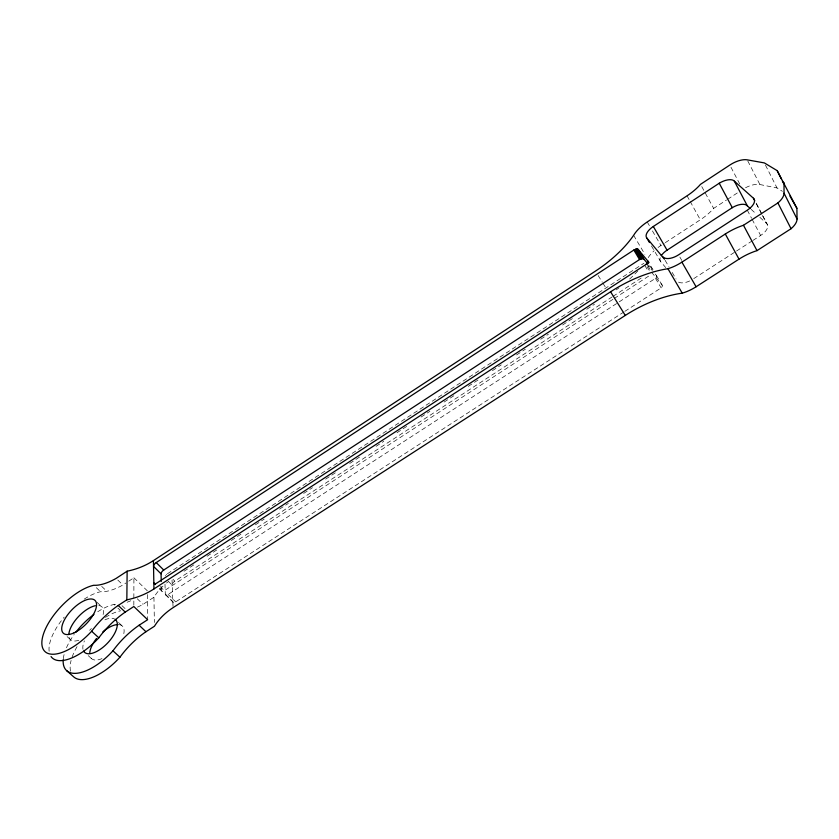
<?xml version="1.0" encoding="UTF-8"?>
<svg xmlns="http://www.w3.org/2000/svg" width="839" height="839" viewBox="0 0 839 839"><rect width="100%" height="100%" fill="white"/><g stroke="black" fill="none" stroke-linecap="round" stroke-linejoin="round"><path stroke-width="0.63" stroke-dasharray="4.2 3.15" d="M133.831 605.213L133.915 577.777L126.92 582.36M84.194 599.151A44.331 19.769 -46.1 0 1 100.575 591.715A49.795 21.929 -44.3 0 0 105.368 591.516L106.847 591.275A50.392 22.192 -44.3 0 0 122.924 584.982L125.923 583.011M665.306 242.649L700.324 219.787A36.245 17.189 -29.9 0 0 713.643 208.408L726.522 199.997M727.602 199.294L738.33 192.288M658.08 247.484A27.939 13.917 -30.3 0 1 660.922 245.502L664.205 243.362M167.433 573.761L643.618 263.446A3.734 1.856 -31 0 1 643.933 263.331M184.066 571.223L195.036 564.081M207.107 556.236L219.178 548.381M231.249 540.526L243.32 532.681M255.392 524.826L264.17 519.121M279.534 509.126L288.312 503.41M303.676 493.416L312.454 487.711M325.616 479.142L336.596 472.011M349.758 463.443L360.739 456.301M376.103 446.306L383.78 441.314M396.952 432.746L407.922 425.614M421.094 417.046L429.872 411.33M444.135 402.059L454.014 395.63M468.277 386.349L478.146 379.931M492.42 370.649L501.198 364.934M516.562 354.939L525.34 349.234M540.704 339.239L548.381 334.247M562.644 324.966L572.523 318.537M586.786 309.266L594.473 304.263M173.023 606.44L172.205 584.615A3.461 1.647 -44.6 0 1 174.827 581.123L611.872 297.09M612.973 296.377L641.52 277.814M137.418 607.132A49.805 22.779 -44.5 0 0 143.029 604.332L153.936 597.253A62.516 48.872 -7.2 0 1 164.853 584.447M159.788 588.726L161.487 590.394A3.555 1.678 -44.8 0 0 164.329 590.698L613.162 299.177M614.253 298.464L650.466 274.94M164.989 584.101L165.293 594.127A3.545 1.688 -44.8 0 0 168.136 594.442L618.154 302.554M619.245 301.841L655.469 278.349A3.807 1.93 -30.8 0 0 656.444 275.538L653.141 271.542M165.293 594.127L172.834 601.542A3.534 1.699 -44.9 0 0 175.697 601.867L623.797 312.035M624.887 311.321L661.132 287.882A3.786 1.94 -30.6 0 0 662.097 285.061L652.134 272.958M693.759 278.611L735.415 251.731M736.516 251.029L751.859 241.118M752.961 240.415L760.637 235.465A13.309 6.67 -28 0 0 766.626 223.499L762.431 215.466M745.546 187.737A16.633 7.981 -28.3 0 1 759.903 184.528L777.04 187.967L782.409 191.323M67.11 636.602L70.675 639.821M88.242 655.647L91.724 658.783M751.199 209.372L756.023 213.788M759.872 217.322L766.626 223.499M97.114 602.423L101.446 606.482M118.53 622.507L121.917 625.674M96.307 587.688L100.575 591.715M97.733 611.767A43.964 20.105 -46.4 0 1 114.052 604.468L116.915 607.174M117.859 608.065L119.767 609.869M101.718 586.409L106.847 591.275M122.012 605.674L126.175 609.638M117.817 580.064L122.924 584.982M137.218 598.731L143.029 604.332M133.915 577.777L147.318 590.813M160.071 586.513L164.329 590.698M168.136 594.442L175.697 601.867M159.337 588.705L161.885 591.212M165.524 594.799L173.075 602.213M168.513 581.511L172.226 585.192L172.037 580.179M172.97 579.288L174.827 581.123M651.452 245.911L660.723 261.726L665.705 267.568M649.491 265.774L653.529 270.651L649.711 264.212M646.544 263.551L652.322 270.546M598.155 275.538L602.276 282.156M602.968 283.257L606.398 288.763M644.855 265.523L648.589 271.784M656.444 275.538L662.202 285.229M655.469 278.349L661.132 287.882M647.792 265.648L650.896 270.871M647.089 266.718L650.288 272.088M633.634 235.319L644.876 254.29M665.107 260.289L668.966 266.896M672.186 272.402L676.045 279.009M647.236 221.968L649.847 226.457M652.448 230.935L660.922 245.502M679.863 257.059L681.782 260.394M687.047 195.823L689.574 200.385M690.203 201.528L700.324 219.787M701.782 186.604L713.643 208.408M747.297 210.18L751.545 218.224M752.143 219.378L760.637 235.465M730.989 167.286L739.715 183.93M756.191 203.122L767.58 224.967M756.442 203.982L761.833 214.312M747.78 160.962L759.903 184.528M765.493 165.189L777.04 187.967M161.382 586.576L161.487 590.394M153.936 597.253L154.386 622.454M147.36 594.589L147.633 619.717M63.313 658.709A43.964 20.105 -46.4 0 1 64.488 653.13M66.48 647.718A43.964 20.105 -46.4 0 1 74.178 634.462M115.583 604.531A49.407 22.317 -44.5 0 1 114.052 604.468M130.758 600.755A49.994 22.58 -44.5 0 1 127.129 602.224M82.956 649.26A22.517 10.309 -46.3 0 1 84.414 640.87M104.927 619.822A22.517 10.309 -46.3 0 1 114.366 618.857M98.813 605.506A22.705 10.141 -46 0 1 102.819 615.648M78.751 640.293A22.705 10.141 -46 0 1 69.176 637.577M660.723 261.726A12.575 6.261 -30.3 0 1 660.891 256.346M49.134 651.253A44.331 19.769 -46.1 0 1 64.215 617.126M689.679 280.971A12.984 6.649 -29.8 0 1 677.325 281.212M70.539 671.2A43.785 20.262 -46.5 0 1 71.095 660.45M72.123 657.094A43.785 20.262 -46.5 0 1 78.017 645.065M89.658 630.288A43.785 20.262 -46.5 0 1 91.409 628.526M105.473 617.326A43.785 20.262 -46.5 0 1 120.722 610.771M648.232 257.594A27.939 13.917 -30.3 0 1 654.2 250.704M119.243 624.646A22.433 10.404 -46.4 0 1 123.49 634.934M101.97 658.605A22.433 10.404 -46.4 0 1 90.151 656.497M166.542 583.032A62.516 48.872 -7.2 0 1 168.293 581.658M637.829 270.924A78.163 37.566 -32.4 0 1 627.478 280.96M618.972 287.871A78.163 37.566 -32.4 0 1 616.287 289.843M165.398 575.806A3.482 1.626 -44.5 0 1 165.661 575.418M166.3 574.684A3.482 1.626 -44.5 0 1 166.667 574.348"/><path stroke-width="1.26" d="M127.14 571.181L116.107 578.417A50.592 21.992 -44.2 0 1 100.009 584.793L98.541 585.045A49.994 21.73 -44.2 0 1 93.748 585.265A44.519 19.591 -46 0 0 41.866 642.013A44.519 19.591 -46 0 0 91.64 631.243A56.349 26.408 -46.2 0 1 118.226 605.454L126.836 599.843L127.14 571.181A67.13 54.535 -0.9 0 0 153.432 560.599L595.407 271.133A79.076 36.696 -32.7 0 0 633.634 235.319A28.285 13.613 -30.7 0 1 647.236 221.968L687.047 195.823A36.675 16.801 -30.2 0 0 700.534 184.318L729.825 165.063A16.832 7.803 -28.8 0 1 747.203 159.84L764.339 162.913L777.176 170.632L796.893 208.282L797.05 218.979A17.577 8.83 -27.4 0 1 791.051 228.722L757.009 250.63A40.828 21.478 -27.9 0 0 739.012 259.136L696.097 286.77A28.83 14.777 -29.9 0 1 682.243 293.168L682.044 293.189A89.836 49.438 -31 0 0 625.286 315.433L173.065 607.667A64.393 49.616 -7.6 0 0 154.449 626.24L145.955 631.725A55.374 27.257 -46.8 0 0 119.935 657.22A43.785 20.262 -46.5 0 1 73.78 676.937L66.721 670.707M649.47 242.523L646.817 238.014A12.732 6.125 -30.6 0 1 653.319 226.478L719.233 183.238A13.057 6.146 -29 0 1 734.345 181.151L753.453 198.245L754.649 200.542M161.256 581.49L161.057 573.845L153.537 566.388A3.503 1.605 -44.3 0 1 156.232 562.57L633.844 250.032L636.413 249.005L638.164 249.403L649.029 262.471L156.673 583.157A3.576 1.657 -44.7 0 1 153.831 582.885L155.53 584.552M161.057 573.845A3.492 1.626 -44.4 0 1 163.731 570.038L639.528 259.545L643.429 258.643L647.876 263.824M661.321 255.633A12.575 6.261 -30.3 0 1 667.057 250.169L732.29 207.673A12.9 6.282 -28.6 0 1 747.35 205.849L750.234 208.492M126.836 599.843A69.28 55.573 -1.5 0 0 153.946 588.947L610.582 291.794A91.032 48.463 -31.3 0 1 667.75 268.753L667.959 268.732A29.187 14.473 -30.3 0 0 681.918 262.146L725.305 234.008A41.373 21.059 -28.4 0 1 743.469 225.261L777.9 202.944A17.797 8.652 -27.8 0 0 784.035 193.19L784.014 182.608M51.043 656.559A44.331 19.769 -46.1 0 0 98.803 637.818A56.108 26.628 -46.4 0 1 125.242 612.103L133.831 606.524L147.633 619.717L139.106 625.233A55.615 27.047 -46.6 0 0 112.95 650.802A43.964 20.105 -46.4 0 1 78.782 672.983A43.964 20.105 -46.4 0 1 63.208 659.737M91.64 631.243L98.803 637.818M112.95 650.802L119.935 657.22M118.226 605.454L125.242 612.103M139.106 625.233L145.955 631.725M156.232 562.57L163.731 570.038M646.817 238.014L664.467 259.188M610.582 291.794L625.286 315.433M636.413 249.005L642.087 258.527M635.574 249.204L641.248 258.716M634.704 249.55L640.377 259.073M633.844 250.032L639.528 259.545M638.164 249.403L643.838 258.947M637.755 249.099L643.429 258.643M637.158 248.963L642.821 258.496M667.959 268.732L682.243 293.168M653.319 226.478L667.057 250.169M681.918 262.146L696.097 286.77M789.929 196.032L796.893 208.282M725.305 234.008L739.012 259.136M743.469 225.261L757.009 250.63M719.233 183.238L732.29 207.673M734.345 181.151L747.35 205.849M777.9 202.944L791.051 228.722M784.035 193.19L797.05 218.979M777.176 170.632L781.235 178.717M782.388 181.025L783.553 183.332M153.432 560.599L153.946 588.947M75.625 632.522A43.964 20.105 -46.4 0 1 93.926 614.421M115.153 619.329A22.517 10.309 -46.3 0 1 106.878 643.786A22.517 10.309 -46.3 0 1 83.606 651.116M68.829 634.357A22.705 10.141 -46 0 1 95.331 605.706M753.453 198.245A13.476 6.534 -28.5 0 1 747.297 210.18L678.583 254.836A13.151 6.513 -30.2 0 1 663.188 256.986M89.742 653.256A22.433 10.404 -46.4 0 1 96.516 638.458M102.903 631.819A22.433 10.404 -46.4 0 1 118.163 624.562M647.802 260.992A3.838 1.898 -31 0 1 645.81 264.568M74.084 632.837A22.8 10.047 -45.9 0 0 96.107 602.087A22.8 10.047 -45.9 0 0 67.225 615.386A22.8 10.047 -45.9 0 0 74.084 632.837"/></g></svg>
